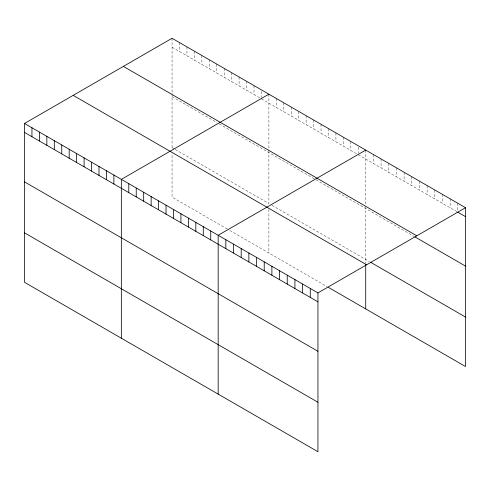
<?xml version="1.0" encoding="UTF-8"?>
<svg xmlns="http://www.w3.org/2000/svg" width="490" height="490" viewBox="0 0 490 490"><rect width="100%" height="100%" fill="white"/><g stroke="black" fill="none" stroke-linecap="round" stroke-linejoin="round"><path stroke-width="0.37" stroke-dasharray="2.45 1.84" d="M172.057 38.281L172.057 92.935M172.057 47.212L260.202 98.104M261.446 98.821L357.038 154.013M358.282 154.73L457.188 211.827M172.057 96.677L216.752 122.482M219.232 123.915L315.45 179.469M316.068 179.824L414.338 236.56M172.057 147.643L174.538 149.076M175.163 149.438L268.894 203.552L268.894 150.338M271.999 205.347L369.564 261.678M227.305 229.008L172.057 197.115L172.057 153.64M229.786 230.441L327.24 286.705M457.825 203.264L457.825 210.712M450.151 198.836L450.151 207.766M442.476 194.401L442.476 203.338M434.802 189.973L434.802 198.903M427.127 185.545L427.127 194.475M419.452 181.11L419.452 190.047M411.778 176.682L411.778 185.612M404.103 172.247L404.103 181.184M396.428 167.819L396.428 176.749M388.754 163.391L388.754 172.321M381.079 158.956L381.079 167.892M373.405 154.528L373.405 163.458M365.73 150.093L365.73 205.5M365.73 206.247L365.73 263.21M358.282 147.282L358.282 153.241M350.834 141.494L350.834 150.424M343.38 137.194L343.38 146.124M335.932 132.894L335.932 141.824M328.484 128.594L328.484 137.525M321.036 124.288L321.036 133.225M313.588 119.989L313.588 128.925M306.14 115.689L306.14 124.625M298.692 111.389L298.692 120.32M291.238 107.09L291.238 116.02M283.79 102.79L283.79 111.72M276.342 98.49L276.342 107.42M268.894 94.184L268.894 149.591M268.894 209.549L268.894 253.018M261.446 91.373L261.446 97.332M253.998 85.585L253.998 94.521M246.543 81.285L246.543 90.221M239.096 76.985L239.096 85.915M231.648 72.685L231.648 81.616M224.2 68.386L224.2 77.316M216.752 64.08L216.752 73.016M209.304 59.78L209.304 68.716M201.856 55.48L201.856 64.417M194.401 51.181L194.401 60.117M186.953 46.881L186.953 55.811M179.505 42.581L179.505 51.511M172.057 93.682L172.057 149.144"/><path stroke-width="0.73" d="M24.5 123.468L317.943 292.885L317.943 451.719L24.5 282.301L24.5 123.468L172.057 38.281L465.5 207.699L465.5 366.532L328.484 287.422M268.894 94.184L121.336 179.377L121.336 338.21M365.73 150.093L218.173 235.286L218.173 394.119M317.943 292.885L465.5 207.699M457.825 212.201L465.5 216.629M123.364 66.395L416.806 235.813M414.975 236.927L465.5 266.095M370.844 262.413L465.5 317.061M73.194 95.36L366.636 264.778M24.5 132.404L317.943 301.822M24.5 181.87L317.943 351.287M24.5 232.836L317.943 402.253M365.73 264.71L365.73 308.927M310.268 288.457L310.268 297.393M302.593 284.029L302.593 292.959M294.919 279.594L294.919 288.53M287.244 275.166L287.244 284.096M279.57 270.731L279.57 279.668M271.895 266.303L271.895 275.233M264.22 261.874L264.22 270.805M256.546 257.44L256.546 266.376M248.871 253.012L248.871 261.942M241.196 248.577L241.196 257.513M233.522 244.149L233.522 253.079M225.847 239.714L225.847 248.65M210.725 230.986L210.725 239.916M203.276 226.686L203.276 235.617M195.829 222.387L195.829 231.317M188.374 218.081L188.374 227.017M180.926 213.781L180.926 222.717M173.478 209.481L173.478 218.418M166.03 205.181L166.03 214.118M158.582 200.882L158.582 209.812M151.134 196.582L151.134 205.512M143.68 192.282L143.68 201.212M136.232 187.982L136.232 196.913M128.784 183.677L128.784 192.613M113.888 175.077L113.888 184.013M106.44 170.777L106.44 179.708M98.992 166.478L98.992 175.408M91.538 162.178L91.538 171.108M84.09 157.878L84.09 166.808M76.642 153.572L76.642 162.508M69.194 149.272L69.194 158.209M61.746 144.973L61.746 153.909M54.298 140.673L54.298 149.603M46.844 136.373L46.844 145.303M39.396 132.073L39.396 141.004M31.948 127.774L31.948 136.704"/></g></svg>
